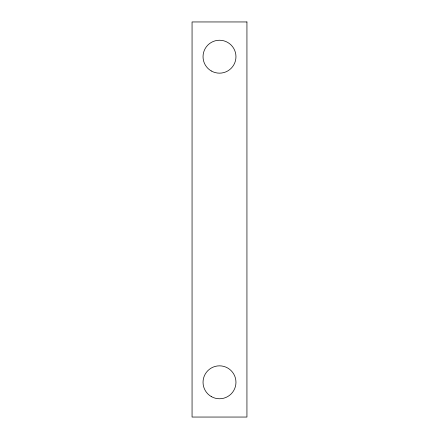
<?xml version="1.0" encoding="UTF-8"?>
<svg xmlns="http://www.w3.org/2000/svg" width="439" height="439" viewBox="0 0 439 439"><rect width="100%" height="100%" fill="white"/><g stroke="black" fill="none" stroke-linecap="round" stroke-linejoin="round"><path stroke-width="0.66" d="M246.937 21.95L192.062 21.95L192.062 417.05L246.937 417.05L246.937 21.95M211.269 70.959A16.462 16.462 0 0 0 235.962 56.702A16.462 16.462 0 0 0 211.269 42.446A16.462 16.462 0 0 0 211.269 70.959M211.269 396.554A16.462 16.462 0 0 0 235.962 382.298A16.462 16.462 0 0 0 211.269 368.041A16.462 16.462 0 0 0 211.269 396.554"/></g></svg>
